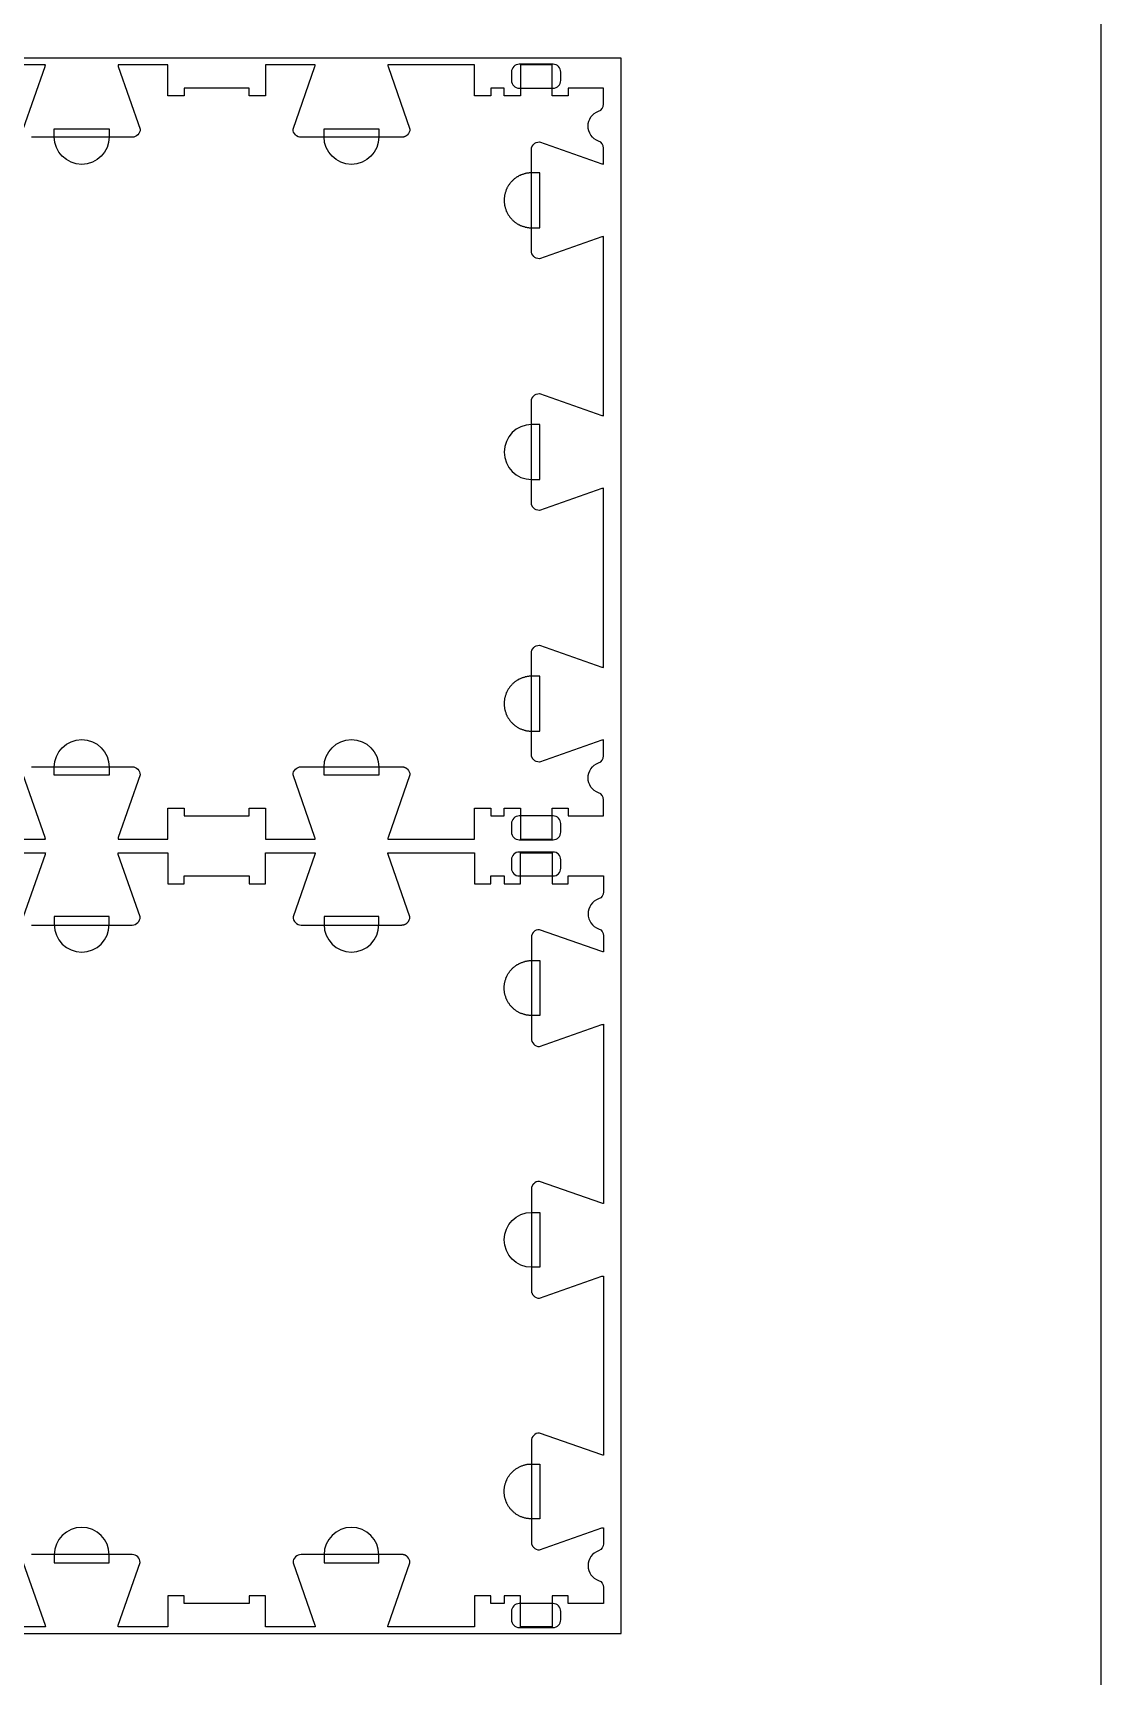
# Model space of a CAD drawing. Extents: x -4335 to -1151, y -10461 to -4867.
# Drawn here: x -1979 to -1151, y -6824 to -5552 of the extents above; entities that cross this region are included whole.
import ezdxf

# ---------------------------------------------------------------- set-up
doc = ezdxf.new("R2010")
doc.units = 0
for name, color, linetype in [('0_SHEET_SPRUCEPLY_2440X122', 1, 'CONTINUOUS'), ('4_ANYTOOL_CUTTHROUGH_OUTSI', 5, 'CONTINUOUS'), ('5_ANYTOOL_HALF_MILL_9MM_IN', 3, 'CONTINUOUS'), ('DONOTCUT', 18, 'CONTINUOUS')]:
    doc.layers.add(name, color=color, linetype=linetype)

msp = doc.modelspace()

# ---------------------------------------------------------------- linework, layer by layer
at = {"layer": '0_SHEET_SPRUCEPLY_2440X122'}
msp.add_lwpolyline([(-3962.9, -5571.2), (-3962.9, -6791.2), (-1522.9, -6791.2), (-1522.9, -5571.2)], close=True, dxfattribs=at)
at = {"layer": '4_ANYTOOL_CUTTHROUGH_OUTSI', "color": 5}
for points in [[(-1986, -5626.1), (-1969.1, -5577.8), (-1969.1, -5577.8, 0.061485), (-1968.9, -5576.5), (-1986.3, -5576.5)], [(-1979.7, -6120), (-1901.7, -6120, -0.414214), (-1895.5, -6126.2), (-1895.5, -6126.2), (-1912.4, -6174.6), (-1912.4, -6174.6, 0.061485), (-1912.6, -6176), (-1874, -6176), (-1874, -6152), (-1861.5, -6152), (-1861.5, -6158), (-1811, -6158), (-1811, -6152), (-1798.5, -6152), (-1798.5, -6176), (-1759.9, -6176), (-1759.9, -6176, 0.061485), (-1760.2, -6174.6), (-1777.1, -6126.3), (-1777.1, -6126.2), (-1777.1, -6126.2), (-1777.1, -6126.2, -0.414214), (-1770.8, -6120), (-1692.8, -6120), (-1692.7, -6120), (-1692.5, -6120), (-1692.4, -6120), (-1692.2, -6120), (-1692.1, -6120), (-1691.9, -6120), (-1691.8, -6120), (-1691.6, -6120.1), (-1691.5, -6120.1), (-1691.3, -6120.1), (-1691.2, -6120.2), (-1691, -6120.2), (-1690.9, -6120.3), (-1690.7, -6120.3), (-1690.6, -6120.4), (-1690.5, -6120.4), (-1690.3, -6120.5), (-1690.2, -6120.6), (-1690, -6120.6), (-1689.9, -6120.7), (-1689.8, -6120.8), (-1689.6, -6120.9), (-1689.5, -6120.9), (-1689.4, -6121), (-1689.2, -6121.1), (-1689.1, -6121.2), (-1689, -6121.3), (-1688.9, -6121.4), (-1688.8, -6121.5), (-1688.6, -6121.6), (-1688.5, -6121.7), (-1688.4, -6121.8, -0.198912), (-1686.6, -6126.2), (-1686.6, -6126.2), (-1686.6, -6126.3), (-1703.5, -6174.6), (-1703.5, -6174.6, 0.061485), (-1703.7, -6176), (-1636.5, -6176), (-1636.5, -6152), (-1624, -6152), (-1624, -6158), (-1613.5, -6158), (-1613.5, -6152), (-1601, -6152), (-1601, -6176), (-1576.5, -6176), (-1576.5, -6152), (-1564, -6152), (-1564, -6158), (-1536.5, -6158), (-1536.5, -6145.6), (-1536.5, -6145.6, 0.317837), (-1540.4, -6140.1, -0.707107), (-1540.4, -6117, 0.317837), (-1536.5, -6111.6), (-1536.5, -6099.2, 0.061485), (-1537.9, -6099.4), (-1586.2, -6116.3), (-1586.3, -6116.4), (-1586.3, -6116.4), (-1586.3, -6116.4, -0.198912), (-1590.7, -6114.5), (-1590.8, -6114.4), (-1590.9, -6114.3), (-1591, -6114.2), (-1591.1, -6114.1), (-1591.2, -6114), (-1591.3, -6113.8), (-1591.4, -6113.7), (-1591.5, -6113.6), (-1591.6, -6113.5), (-1591.7, -6113.3), (-1591.7, -6113.2), (-1591.8, -6113.1), (-1591.9, -6112.9), (-1591.9, -6112.8), (-1592, -6112.6), (-1592.1, -6112.5), (-1592.1, -6112.4), (-1592.2, -6112.2), (-1592.2, -6112.1), (-1592.3, -6111.9), (-1592.3, -6111.8), (-1592.4, -6111.6), (-1592.4, -6111.5), (-1592.4, -6111.3), (-1592.5, -6111.2), (-1592.5, -6111), (-1592.5, -6110.9), (-1592.5, -6110.7), (-1592.5, -6110.6), (-1592.5, -6110.4), (-1592.5, -6110.3), (-1592.5, -6110.1), (-1592.5, -6032.1, -0.414214), (-1586.3, -6025.9), (-1586.3, -6025.9), (-1586.2, -6025.9), (-1537.9, -6042.8), (-1537.9, -6042.8, 0.061485), (-1536.5, -6043), (-1536.5, -5904.3, 0.061485), (-1537.9, -5904.5), (-1586.3, -5921.5), (-1586.3, -5921.5), (-1586.3, -5921.5, -0.198912), (-1590.7, -5919.6), (-1590.8, -5919.5), (-1590.9, -5919.4), (-1591, -5919.3), (-1591.1, -5919.2), (-1591.2, -5919.1), (-1591.3, -5918.9), (-1591.4, -5918.8), (-1591.5, -5918.7), (-1591.6, -5918.6), (-1591.7, -5918.4), (-1591.7, -5918.3), (-1591.8, -5918.2), (-1591.9, -5918), (-1591.9, -5917.9), (-1592, -5917.7), (-1592.1, -5917.6), (-1592.1, -5917.5), (-1592.2, -5917.3), (-1592.2, -5917.2), (-1592.3, -5917), (-1592.3, -5916.9), (-1592.4, -5916.7), (-1592.4, -5916.6), (-1592.4, -5916.4), (-1592.5, -5916.3), (-1592.5, -5916.1), (-1592.5, -5916), (-1592.5, -5915.8), (-1592.5, -5915.7), (-1592.5, -5915.5), (-1592.5, -5915.4), (-1592.5, -5915.2), (-1592.5, -5837.2), (-1592.5, -5837.1), (-1592.5, -5836.9), (-1592.5, -5836.8), (-1592.5, -5836.6), (-1592.5, -5836.5), (-1592.5, -5836.3), (-1592.5, -5836.2), (-1592.4, -5836), (-1592.4, -5835.8), (-1592.4, -5835.7), (-1592.3, -5835.5), (-1592.3, -5835.4), (-1592.2, -5835.3), (-1592.2, -5835.1), (-1592.1, -5835), (-1592.1, -5834.8), (-1592, -5834.7), (-1591.9, -5834.5), (-1591.9, -5834.4), (-1591.8, -5834.3), (-1591.7, -5834.1), (-1591.7, -5834), (-1591.6, -5833.9), (-1591.5, -5833.7), (-1591.4, -5833.6), (-1591.3, -5833.5), (-1591.2, -5833.4), (-1591.1, -5833.2), (-1591, -5833.1), (-1590.9, -5833), (-1590.8, -5832.9), (-1590.7, -5832.8, -0.198912), (-1586.3, -5831), (-1586.3, -5831), (-1586.2, -5831), (-1537.9, -5847.9), (-1537.9, -5847.9, 0.061485), (-1536.5, -5848.1), (-1536.5, -5709.4, 0.061485), (-1537.9, -5709.6), (-1586.2, -5726.5), (-1586.3, -5726.6), (-1586.3, -5726.6), (-1586.3, -5726.6, -0.414214), (-1592.5, -5720.3), (-1592.5, -5642.3), (-1592.5, -5642.2), (-1592.5, -5642), (-1592.5, -5641.9), (-1592.5, -5641.7), (-1592.5, -5641.6), (-1592.5, -5641.4), (-1592.5, -5641.3), (-1592.4, -5641.1), (-1592.4, -5640.9), (-1592.4, -5640.8), (-1592.3, -5640.6), (-1592.3, -5640.5), (-1592.2, -5640.4), (-1592.2, -5640.2), (-1592.1, -5640.1), (-1592.1, -5639.9), (-1592, -5639.8), (-1591.9, -5639.6), (-1591.9, -5639.5), (-1591.8, -5639.4), (-1591.7, -5639.2), (-1591.7, -5639.1), (-1591.6, -5639), (-1591.5, -5638.8), (-1591.4, -5638.7), (-1591.3, -5638.6), (-1591.2, -5638.5), (-1591.1, -5638.3), (-1591, -5638.2), (-1590.9, -5638.1), (-1590.8, -5638), (-1590.7, -5637.9, -0.198912), (-1586.3, -5636.1), (-1586.3, -5636.1), (-1586.2, -5636.1), (-1537.9, -5653), (-1537.9, -5653, 0.061485), (-1536.5, -5653.2), (-1536.5, -5640.8, 0.317837), (-1540.4, -5635.4, -0.707107), (-1540.4, -5612.3, 0.317837), (-1536.5, -5606.9), (-1536.5, -5594.5), (-1564, -5594.5), (-1564, -5600.5), (-1576.5, -5600.5), (-1576.5, -5576.5), (-1601, -5576.5), (-1601, -5600.5), (-1613.5, -5600.5), (-1613.5, -5594.5), (-1624, -5594.5), (-1624, -5600.5), (-1636.5, -5600.5), (-1636.5, -5576.5), (-1703.7, -5576.5), (-1703.7, -5576.5, 0.061485), (-1703.5, -5577.8), (-1686.6, -5626.1), (-1686.6, -5626.2), (-1686.6, -5626.2), (-1686.6, -5626.2, -0.198912), (-1688.4, -5630.6), (-1688.5, -5630.7), (-1688.6, -5630.8), (-1688.8, -5630.9), (-1688.9, -5631), (-1689, -5631.1), (-1689.1, -5631.2), (-1689.2, -5631.3), (-1689.4, -5631.4), (-1689.5, -5631.5), (-1689.6, -5631.6), (-1689.8, -5631.6), (-1689.9, -5631.7), (-1690, -5631.8), (-1690.2, -5631.9), (-1690.3, -5631.9), (-1690.5, -5632), (-1690.6, -5632), (-1690.7, -5632.1), (-1690.9, -5632.1), (-1691, -5632.2), (-1691.2, -5632.2), (-1691.3, -5632.3), (-1691.5, -5632.3), (-1691.6, -5632.3), (-1691.8, -5632.4), (-1691.9, -5632.4), (-1692.1, -5632.4), (-1692.2, -5632.4), (-1692.4, -5632.4), (-1692.5, -5632.4), (-1692.7, -5632.5), (-1692.8, -5632.5), (-1770.8, -5632.5, -0.414214), (-1777.1, -5626.2), (-1777.1, -5626.2), (-1760.2, -5577.8), (-1760.2, -5577.8, 0.061485), (-1759.9, -5576.5), (-1798.5, -5576.5), (-1798.5, -5600.5), (-1811, -5600.5), (-1811, -5594.5), (-1861.5, -5594.5), (-1861.5, -5600.5), (-1874, -5600.5), (-1874, -5576.5), (-1912.6, -5576.5), (-1912.6, -5576.5, 0.061485), (-1912.4, -5577.8), (-1895.5, -5626.1), (-1895.5, -5626.2), (-1895.5, -5626.2), (-1895.5, -5626.2, -0.414214), (-1901.7, -5632.5), (-1979.7, -5632.5)], [(-2036, -6176), (-1968.9, -6176), (-1968.9, -6176, 0.061485), (-1969.1, -6174.6), (-1986, -6126.2)], [(-2036, -6186.5), (-1968.9, -6186.5), (-1968.9, -6186.5, -0.061485), (-1969.1, -6187.8), (-1986, -6236.1)], [(-1979.7, -6242.5), (-1901.7, -6242.5, 0.414214), (-1895.5, -6236.2), (-1895.5, -6236.2), (-1895.5, -6236.1), (-1912.4, -6187.8), (-1912.4, -6187.8, -0.061485), (-1912.6, -6186.5), (-1874, -6186.5), (-1874, -6210.5), (-1861.5, -6210.5), (-1861.5, -6204.5), (-1811, -6204.5), (-1811, -6210.5), (-1798.5, -6210.5), (-1798.5, -6186.5), (-1759.9, -6186.5), (-1759.9, -6186.5, -0.061485), (-1760.2, -6187.8), (-1777.1, -6236.1), (-1777.1, -6236.2), (-1777.1, -6236.2), (-1777.1, -6236.2, 0.414214), (-1770.8, -6242.5), (-1692.8, -6242.5), (-1692.7, -6242.5), (-1692.5, -6242.4), (-1692.4, -6242.4), (-1692.2, -6242.4), (-1692.1, -6242.4), (-1691.9, -6242.4), (-1691.8, -6242.4), (-1691.6, -6242.3), (-1691.5, -6242.3), (-1691.3, -6242.3), (-1691.2, -6242.2), (-1691, -6242.2), (-1690.9, -6242.1), (-1690.7, -6242.1), (-1690.6, -6242), (-1690.5, -6242), (-1690.3, -6241.9), (-1690.2, -6241.9), (-1690, -6241.8), (-1689.9, -6241.7), (-1689.8, -6241.6), (-1689.6, -6241.6), (-1689.5, -6241.5), (-1689.4, -6241.4), (-1689.2, -6241.3), (-1689.1, -6241.2), (-1689, -6241.1), (-1688.9, -6241), (-1688.8, -6240.9), (-1688.6, -6240.8), (-1688.5, -6240.7), (-1688.4, -6240.6, 0.198912), (-1686.6, -6236.2), (-1686.6, -6236.2), (-1686.6, -6236.1), (-1703.5, -6187.8), (-1703.5, -6187.8, -0.061485), (-1703.7, -6186.5), (-1636.5, -6186.5), (-1636.5, -6210.5), (-1624, -6210.5), (-1624, -6204.5), (-1613.5, -6204.5), (-1613.5, -6210.5), (-1601, -6210.5), (-1601, -6186.5), (-1576.5, -6186.5), (-1576.5, -6210.5), (-1564, -6210.5), (-1564, -6204.5), (-1536.5, -6204.5), (-1536.5, -6216.9), (-1536.5, -6216.9, -0.317837), (-1540.4, -6222.3, 0.707107), (-1540.4, -6245.4, -0.317837), (-1536.5, -6250.8), (-1536.5, -6263.2, -0.061485), (-1537.9, -6263), (-1586.2, -6246.1), (-1586.3, -6246.1), (-1586.3, -6246.1), (-1586.3, -6246.1, 0.198912), (-1590.7, -6247.9), (-1590.8, -6248), (-1590.9, -6248.1), (-1591, -6248.2), (-1591.1, -6248.3), (-1591.2, -6248.5), (-1591.3, -6248.6), (-1591.4, -6248.7), (-1591.5, -6248.8), (-1591.6, -6249), (-1591.7, -6249.1), (-1591.7, -6249.2), (-1591.8, -6249.4), (-1591.9, -6249.5), (-1591.9, -6249.6), (-1592, -6249.8), (-1592.1, -6249.9), (-1592.1, -6250.1), (-1592.2, -6250.2), (-1592.2, -6250.4), (-1592.3, -6250.5), (-1592.3, -6250.6), (-1592.4, -6250.8), (-1592.4, -6250.9), (-1592.4, -6251.1), (-1592.5, -6251.3), (-1592.5, -6251.4), (-1592.5, -6251.6), (-1592.5, -6251.7), (-1592.5, -6251.9), (-1592.5, -6252), (-1592.5, -6252.2), (-1592.5, -6252.3), (-1592.5, -6330.3, 0.414214), (-1586.3, -6336.6), (-1586.3, -6336.6), (-1586.2, -6336.5), (-1537.9, -6319.6), (-1537.9, -6319.6, -0.061485), (-1536.5, -6319.4), (-1536.5, -6458.1, -0.061485), (-1537.9, -6457.9), (-1586.3, -6441), (-1586.3, -6441), (-1586.3, -6441, 0.198912), (-1590.7, -6442.8), (-1590.8, -6442.9), (-1590.9, -6443), (-1591, -6443.1), (-1591.1, -6443.2), (-1591.2, -6443.4), (-1591.3, -6443.5), (-1591.4, -6443.6), (-1591.5, -6443.7), (-1591.6, -6443.9), (-1591.7, -6444), (-1591.7, -6444.1), (-1591.8, -6444.3), (-1591.9, -6444.4), (-1591.9, -6444.5), (-1592, -6444.7), (-1592.1, -6444.8), (-1592.1, -6445), (-1592.2, -6445.1), (-1592.2, -6445.3), (-1592.3, -6445.4), (-1592.3, -6445.5), (-1592.4, -6445.7), (-1592.4, -6445.8), (-1592.4, -6446), (-1592.5, -6446.2), (-1592.5, -6446.3), (-1592.5, -6446.5), (-1592.5, -6446.6), (-1592.5, -6446.8), (-1592.5, -6446.9), (-1592.5, -6447.1), (-1592.5, -6447.2), (-1592.5, -6525.2), (-1592.5, -6525.4), (-1592.5, -6525.5), (-1592.5, -6525.7), (-1592.5, -6525.8), (-1592.5, -6526), (-1592.5, -6526.1), (-1592.5, -6526.3), (-1592.4, -6526.4), (-1592.4, -6526.6), (-1592.4, -6526.7), (-1592.3, -6526.9), (-1592.3, -6527), (-1592.2, -6527.2), (-1592.2, -6527.3), (-1592.1, -6527.5), (-1592.1, -6527.6), (-1592, -6527.7), (-1591.9, -6527.9), (-1591.9, -6528), (-1591.8, -6528.2), (-1591.7, -6528.3), (-1591.7, -6528.4), (-1591.6, -6528.6), (-1591.5, -6528.7), (-1591.4, -6528.8), (-1591.3, -6528.9), (-1591.2, -6529.1), (-1591.1, -6529.2), (-1591, -6529.3), (-1590.9, -6529.4), (-1590.8, -6529.5), (-1590.7, -6529.6, 0.198912), (-1586.3, -6531.5), (-1586.3, -6531.5), (-1586.2, -6531.4), (-1537.9, -6514.5), (-1537.9, -6514.5, -0.061485), (-1536.5, -6514.3), (-1536.5, -6653, -0.061485), (-1537.9, -6652.8), (-1586.2, -6635.9), (-1586.3, -6635.9), (-1586.3, -6635.9), (-1586.3, -6635.9, 0.414214), (-1592.5, -6642.1), (-1592.5, -6720.1), (-1592.5, -6720.3), (-1592.5, -6720.4), (-1592.5, -6720.6), (-1592.5, -6720.7), (-1592.5, -6720.9), (-1592.5, -6721), (-1592.5, -6721.2), (-1592.4, -6721.3), (-1592.4, -6721.5), (-1592.4, -6721.6), (-1592.3, -6721.8), (-1592.3, -6721.9), (-1592.2, -6722.1), (-1592.2, -6722.2), (-1592.1, -6722.4), (-1592.1, -6722.5), (-1592, -6722.6), (-1591.9, -6722.8), (-1591.9, -6722.9), (-1591.8, -6723.1), (-1591.7, -6723.2), (-1591.7, -6723.3), (-1591.6, -6723.5), (-1591.5, -6723.6), (-1591.4, -6723.7), (-1591.3, -6723.8), (-1591.2, -6724), (-1591.1, -6724.1), (-1591, -6724.2), (-1590.9, -6724.3), (-1590.8, -6724.4), (-1590.7, -6724.5, 0.198912), (-1586.3, -6726.4), (-1586.3, -6726.4), (-1537.9, -6709.4), (-1537.9, -6709.4, -0.061485), (-1536.5, -6709.2), (-1536.5, -6721.6, -0.317837), (-1540.4, -6727, 0.707107), (-1540.4, -6750.1, -0.317837), (-1536.5, -6755.6), (-1536.5, -6768), (-1564, -6768), (-1564, -6762), (-1576.5, -6762), (-1576.5, -6786), (-1601, -6786), (-1601, -6762), (-1613.5, -6762), (-1613.5, -6768), (-1624, -6768), (-1624, -6762), (-1636.5, -6762), (-1636.5, -6786), (-1703.7, -6786), (-1703.7, -6786, -0.061485), (-1703.5, -6784.6), (-1686.6, -6736.3), (-1686.6, -6736.2), (-1686.6, -6736.2), (-1686.6, -6736.2, 0.198912), (-1688.4, -6731.8), (-1688.5, -6731.7), (-1688.6, -6731.6), (-1688.8, -6731.5), (-1688.9, -6731.4), (-1689, -6731.3), (-1689.1, -6731.2), (-1689.2, -6731.1), (-1689.4, -6731), (-1689.5, -6730.9), (-1689.6, -6730.9), (-1689.8, -6730.8), (-1689.9, -6730.7), (-1690, -6730.6), (-1690.2, -6730.6), (-1690.3, -6730.5), (-1690.5, -6730.4), (-1690.6, -6730.4), (-1690.7, -6730.3), (-1690.9, -6730.3), (-1691, -6730.2), (-1691.2, -6730.2), (-1691.3, -6730.1), (-1691.5, -6730.1), (-1691.6, -6730.1), (-1691.8, -6730), (-1691.9, -6730), (-1692.1, -6730), (-1692.2, -6730), (-1692.4, -6730), (-1692.5, -6730), (-1692.7, -6730), (-1692.8, -6730), (-1770.8, -6730, 0.414214), (-1777.1, -6736.2), (-1777.1, -6736.2), (-1777.1, -6736.3), (-1760.2, -6784.6), (-1760.2, -6784.6, -0.061485), (-1759.9, -6786), (-1798.5, -6786), (-1798.5, -6762), (-1811, -6762), (-1811, -6768), (-1861.5, -6768), (-1861.5, -6762), (-1874, -6762), (-1874, -6786), (-1912.6, -6786), (-1912.6, -6786, -0.061485), (-1912.4, -6784.6), (-1895.5, -6736.2), (-1895.5, -6736.2), (-1895.5, -6736.2, 0.414214), (-1901.7, -6730), (-1979.7, -6730)], [(-1986, -6736.3), (-1969.1, -6784.6), (-1969.1, -6784.6, -0.061485), (-1968.9, -6786), (-1986.3, -6786)]]:
    msp.add_lwpolyline(points, format="xyb", dxfattribs=at)
at = {"layer": '5_ANYTOOL_HALF_MILL_9MM_IN', "color": 3}
for points in [[(-1601.9, -5576, 0.414214), (-1607.9, -5582), (-1607.9, -5588.5, 0.414214), (-1601.9, -5594.5), (-1575.7, -5594.5, 0.414214), (-1569.7, -5588.5), (-1569.7, -5582, 0.414214), (-1575.7, -5576)], [(-1919.5, -5632.2, -1), (-1962, -5632.2), (-1962, -5632), (-1962, -5626), (-1919.5, -5626), (-1919.5, -5632), (-1919.5, -5632.2)], [(-1710.6, -5632.2, -1), (-1753.1, -5632.2), (-1753.1, -5632), (-1753.1, -5626), (-1710.6, -5626), (-1710.6, -5632), (-1710.6, -5632.2)], [(-1592.3, -5855, 1), (-1592.3, -5897.5), (-1592, -5897.5), (-1586, -5897.5), (-1586, -5855), (-1592, -5855), (-1592.3, -5855)], [(-1962, -6120.2, -1), (-1919.5, -6120.2), (-1919.5, -6120.5), (-1919.5, -6126.5), (-1962, -6126.5), (-1962, -6120.5), (-1962, -6120.2)], [(-1753.1, -6120.2, -1), (-1710.6, -6120.2), (-1710.6, -6120.5), (-1710.6, -6126.5), (-1753.1, -6126.5), (-1753.1, -6120.5), (-1753.1, -6120.2)], [(-1601.9, -6158, 0.414214), (-1607.9, -6164), (-1607.9, -6170.5, 0.414214), (-1601.9, -6176.5), (-1575.7, -6176.5, 0.414214), (-1569.7, -6170.5), (-1569.7, -6164, 0.414214), (-1575.7, -6158)], [(-1601.9, -6186, 0.414214), (-1607.9, -6192), (-1607.9, -6198.5, 0.414214), (-1601.9, -6204.5), (-1575.7, -6204.5, 0.414214), (-1569.7, -6198.5), (-1569.7, -6192, 0.414214), (-1575.7, -6186)], [(-1962, -6242.2, 1), (-1919.5, -6242.2), (-1919.5, -6242), (-1919.5, -6236), (-1962, -6236), (-1962, -6242), (-1962, -6242.2)], [(-1753.1, -6242.2, 1), (-1710.6, -6242.2), (-1710.6, -6242), (-1710.6, -6236), (-1753.1, -6236), (-1753.1, -6242), (-1753.1, -6242.2)], [(-1592.3, -6507.5, -1), (-1592.3, -6465), (-1592, -6465), (-1586, -6465), (-1586, -6507.5), (-1592, -6507.5), (-1592.3, -6507.5)], [(-1919.5, -6730.2, 1), (-1962, -6730.2), (-1962, -6730.5), (-1962, -6736.5), (-1919.5, -6736.5), (-1919.5, -6730.5), (-1919.5, -6730.2)], [(-1710.6, -6730.2, 1), (-1753.1, -6730.2), (-1753.1, -6730.5), (-1753.1, -6736.5), (-1710.6, -6736.5), (-1710.6, -6730.5), (-1710.6, -6730.2)], [(-1601.9, -6768, 0.414214), (-1607.9, -6774), (-1607.9, -6780.5, 0.414214), (-1601.9, -6786.5), (-1575.7, -6786.5, 0.414214), (-1569.7, -6780.5), (-1569.7, -6774, 0.414214), (-1575.7, -6768)]]:
    msp.add_lwpolyline(points, format="xyb", close=True, dxfattribs=at)
for points in [[(-1592.3, -5660.1), (-1592.8, -5660.1), (-1593.2, -5660.1), (-1593.7, -5660.1), (-1594.2, -5660.1), (-1594.7, -5660.2), (-1595.2, -5660.3), (-1595.7, -5660.3), (-1596.2, -5660.4), (-1596.7, -5660.5), (-1597.2, -5660.6), (-1597.6, -5660.7), (-1598.1, -5660.9), (-1598.6, -5661), (-1599.1, -5661.2), (-1599.6, -5661.4), (-1600.1, -5661.5), (-1600.6, -5661.7), (-1601.1, -5662), (-1601.6, -5662.2), (-1602.1, -5662.4), (-1602.5, -5662.7), (-1603, -5663), (-1603.5, -5663.2), (-1603.9, -5663.5), (-1604.4, -5663.8), (-1604.8, -5664.1), (-1605.3, -5664.5), (-1605.7, -5664.8), (-1606.1, -5665.2), (-1606.5, -5665.5), (-1606.9, -5665.9), (-1607.3, -5666.3), (-1607.7, -5666.7), (-1608.1, -5667.1), (-1608.4, -5667.5), (-1608.8, -5667.9), (-1609.1, -5668.3), (-1609.5, -5668.8), (-1609.8, -5669.2), (-1610.1, -5669.7), (-1610.4, -5670.1), (-1610.7, -5670.6), (-1610.9, -5671.1), (-1611.2, -5671.5), (-1611.4, -5672), (-1611.6, -5672.5), (-1611.9, -5673), (-1612.1, -5673.5), (-1612.2, -5674), (-1612.4, -5674.5), (-1612.6, -5675), (-1612.7, -5675.5), (-1612.9, -5676), (-1613, -5676.5), (-1613.1, -5676.9), (-1613.2, -5677.4), (-1613.3, -5677.9), (-1613.3, -5678.4), (-1613.4, -5678.9), (-1613.5, -5679.4), (-1613.5, -5679.9), (-1613.5, -5680.4), (-1613.5, -5680.8), (-1613.5, -5681.3), (-1613.5, -5681.8), (-1613.5, -5682.3), (-1613.5, -5682.7), (-1613.5, -5683.2), (-1613.4, -5683.7), (-1613.3, -5684.2), (-1613.3, -5684.7), (-1613.2, -5685.2), (-1613.1, -5685.7), (-1613, -5686.2), (-1612.9, -5686.7), (-1612.7, -5687.2), (-1612.6, -5687.6), (-1612.4, -5688.1), (-1612.2, -5688.6), (-1612.1, -5689.1), (-1611.9, -5689.6), (-1611.6, -5690.1), (-1611.4, -5690.6), (-1611.2, -5691.1), (-1610.9, -5691.5), (-1610.7, -5692), (-1610.4, -5692.5), (-1610.1, -5692.9), (-1609.8, -5693.4), (-1609.5, -5693.8), (-1609.1, -5694.3), (-1608.8, -5694.7), (-1608.4, -5695.1), (-1608.1, -5695.5), (-1607.7, -5695.9), (-1607.3, -5696.3), (-1606.9, -5696.7), (-1606.5, -5697.1), (-1606.1, -5697.5), (-1605.7, -5697.8), (-1605.3, -5698.1), (-1604.8, -5698.5), (-1604.4, -5698.8), (-1603.9, -5699.1), (-1603.5, -5699.4), (-1603, -5699.7), (-1602.5, -5699.9), (-1602.1, -5700.2), (-1601.6, -5700.4), (-1601.1, -5700.7), (-1600.6, -5700.9), (-1600.1, -5701.1), (-1599.6, -5701.3), (-1599.1, -5701.4), (-1598.6, -5701.6), (-1598.1, -5701.7), (-1597.6, -5701.9), (-1597.2, -5702), (-1596.7, -5702.1), (-1596.2, -5702.2), (-1595.7, -5702.3), (-1595.2, -5702.4), (-1594.7, -5702.4), (-1594.2, -5702.5), (-1593.7, -5702.5), (-1593.2, -5702.5), (-1592.8, -5702.6), (-1592.3, -5702.6), (-1592, -5702.6), (-1586, -5702.6), (-1586, -5660.1), (-1592, -5660.1), (-1592.3, -5660.1)], [(-1592.3, -6049.9), (-1592.8, -6049.9), (-1593.2, -6049.9), (-1593.7, -6049.9), (-1594.2, -6049.9), (-1594.7, -6050), (-1595.2, -6050.1), (-1595.7, -6050.1), (-1596.2, -6050.2), (-1596.7, -6050.3), (-1597.2, -6050.4), (-1597.6, -6050.5), (-1598.1, -6050.7), (-1598.6, -6050.8), (-1599.1, -6051), (-1599.6, -6051.2), (-1600.1, -6051.3), (-1600.6, -6051.5), (-1601.1, -6051.8), (-1601.6, -6052), (-1602.1, -6052.2), (-1602.5, -6052.5), (-1603, -6052.8), (-1603.5, -6053), (-1603.9, -6053.3), (-1604.4, -6053.6), (-1604.8, -6053.9), (-1605.3, -6054.3), (-1605.7, -6054.6), (-1606.1, -6055), (-1606.5, -6055.3), (-1606.9, -6055.7), (-1607.3, -6056.1), (-1607.7, -6056.5), (-1608.1, -6056.9), (-1608.4, -6057.3), (-1608.8, -6057.7), (-1609.1, -6058.1), (-1609.5, -6058.6), (-1609.8, -6059), (-1610.1, -6059.5), (-1610.4, -6059.9), (-1610.7, -6060.4), (-1610.9, -6060.9), (-1611.2, -6061.3), (-1611.4, -6061.8), (-1611.6, -6062.3), (-1611.9, -6062.8), (-1612.1, -6063.3), (-1612.2, -6063.8), (-1612.4, -6064.3), (-1612.6, -6064.8), (-1612.7, -6065.3), (-1612.9, -6065.8), (-1613, -6066.3), (-1613.1, -6066.7), (-1613.2, -6067.2), (-1613.3, -6067.7), (-1613.3, -6068.2), (-1613.4, -6068.7), (-1613.5, -6069.2), (-1613.5, -6069.7), (-1613.5, -6070.2), (-1613.5, -6070.6), (-1613.5, -6071.1), (-1613.5, -6071.6), (-1613.5, -6072.1), (-1613.5, -6072.5), (-1613.5, -6073), (-1613.4, -6073.5), (-1613.3, -6074), (-1613.3, -6074.5), (-1613.2, -6075), (-1613.1, -6075.5), (-1613, -6076), (-1612.9, -6076.5), (-1612.7, -6077), (-1612.6, -6077.4), (-1612.4, -6077.9), (-1612.2, -6078.4), (-1612.1, -6078.9), (-1611.9, -6079.4), (-1611.6, -6079.9), (-1611.4, -6080.4), (-1611.2, -6080.9), (-1610.9, -6081.3), (-1610.7, -6081.8), (-1610.4, -6082.3), (-1610.1, -6082.7), (-1609.8, -6083.2), (-1609.5, -6083.6), (-1609.1, -6084.1), (-1608.8, -6084.5), (-1608.4, -6084.9), (-1608.1, -6085.3), (-1607.7, -6085.7), (-1607.3, -6086.1), (-1606.9, -6086.5), (-1606.5, -6086.9), (-1606.1, -6087.3), (-1605.7, -6087.6), (-1605.3, -6087.9), (-1604.8, -6088.3), (-1604.4, -6088.6), (-1603.9, -6088.9), (-1603.5, -6089.2), (-1603, -6089.5), (-1602.5, -6089.7), (-1602.1, -6090), (-1601.6, -6090.2), (-1601.1, -6090.5), (-1600.6, -6090.7), (-1600.1, -6090.9), (-1599.6, -6091.1), (-1599.1, -6091.2), (-1598.6, -6091.4), (-1598.1, -6091.5), (-1597.6, -6091.7), (-1597.2, -6091.8), (-1596.7, -6091.9), (-1596.2, -6092), (-1595.7, -6092.1), (-1595.2, -6092.2), (-1594.7, -6092.2), (-1594.2, -6092.3), (-1593.7, -6092.3), (-1593.2, -6092.3), (-1592.8, -6092.4), (-1592.3, -6092.4), (-1592, -6092.4), (-1586, -6092.4), (-1586, -6049.9), (-1592, -6049.9), (-1592.3, -6049.9)], [(-1592.3, -6312.6), (-1592.8, -6312.6), (-1593.2, -6312.5), (-1593.7, -6312.5), (-1594.2, -6312.5), (-1594.7, -6312.4), (-1595.2, -6312.4), (-1595.7, -6312.3), (-1596.2, -6312.2), (-1596.7, -6312.1), (-1597.2, -6312), (-1597.6, -6311.9), (-1598.1, -6311.7), (-1598.6, -6311.6), (-1599.1, -6311.4), (-1599.6, -6311.3), (-1600.1, -6311.1), (-1600.6, -6310.9), (-1601.1, -6310.7), (-1601.6, -6310.4), (-1602.1, -6310.2), (-1602.5, -6309.9), (-1603, -6309.7), (-1603.5, -6309.4), (-1603.9, -6309.1), (-1604.4, -6308.8), (-1604.8, -6308.5), (-1605.3, -6308.1), (-1605.7, -6307.8), (-1606.1, -6307.5), (-1606.5, -6307.1), (-1606.9, -6306.7), (-1607.3, -6306.3), (-1607.7, -6305.9), (-1608.1, -6305.5), (-1608.4, -6305.1), (-1608.8, -6304.7), (-1609.1, -6304.3), (-1609.5, -6303.8), (-1609.8, -6303.4), (-1610.1, -6302.9), (-1610.4, -6302.5), (-1610.7, -6302), (-1610.9, -6301.5), (-1611.2, -6301.1), (-1611.4, -6300.6), (-1611.6, -6300.1), (-1611.9, -6299.6), (-1612.1, -6299.1), (-1612.2, -6298.6), (-1612.4, -6298.1), (-1612.6, -6297.6), (-1612.7, -6297.2), (-1612.9, -6296.7), (-1613, -6296.2), (-1613.1, -6295.7), (-1613.2, -6295.2), (-1613.3, -6294.7), (-1613.3, -6294.2), (-1613.4, -6293.7), (-1613.5, -6293.2), (-1613.5, -6292.7), (-1613.5, -6292.3), (-1613.5, -6291.8), (-1613.5, -6291.3), (-1613.5, -6290.8), (-1613.5, -6290.4), (-1613.5, -6289.9), (-1613.5, -6289.4), (-1613.4, -6288.9), (-1613.3, -6288.4), (-1613.3, -6287.9), (-1613.2, -6287.4), (-1613.1, -6286.9), (-1613, -6286.5), (-1612.9, -6286), (-1612.7, -6285.5), (-1612.6, -6285), (-1612.4, -6284.5), (-1612.2, -6284), (-1612.1, -6283.5), (-1611.9, -6283), (-1611.6, -6282.5), (-1611.4, -6282), (-1611.2, -6281.5), (-1610.9, -6281.1), (-1610.7, -6280.6), (-1610.4, -6280.1), (-1610.1, -6279.7), (-1609.8, -6279.2), (-1609.5, -6278.8), (-1609.1, -6278.3), (-1608.8, -6277.9), (-1608.4, -6277.5), (-1608.1, -6277.1), (-1607.7, -6276.7), (-1607.3, -6276.3), (-1606.9, -6275.9), (-1606.5, -6275.5), (-1606.1, -6275.2), (-1605.7, -6274.8), (-1605.3, -6274.5), (-1604.8, -6274.1), (-1604.4, -6273.8), (-1603.9, -6273.5), (-1603.5, -6273.2), (-1603, -6273), (-1602.5, -6272.7), (-1602.1, -6272.4), (-1601.6, -6272.2), (-1601.1, -6272), (-1600.6, -6271.7), (-1600.1, -6271.5), (-1599.6, -6271.4), (-1599.1, -6271.2), (-1598.6, -6271), (-1598.1, -6270.9), (-1597.6, -6270.7), (-1597.2, -6270.6), (-1596.7, -6270.5), (-1596.2, -6270.4), (-1595.7, -6270.3), (-1595.2, -6270.3), (-1594.7, -6270.2), (-1594.2, -6270.1), (-1593.7, -6270.1), (-1593.2, -6270.1), (-1592.8, -6270.1), (-1592.3, -6270.1), (-1592, -6270.1), (-1586, -6270.1), (-1586, -6312.6), (-1592, -6312.6), (-1592.3, -6312.6)], [(-1592.3, -6702.4), (-1592.8, -6702.4), (-1593.2, -6702.3), (-1593.7, -6702.3), (-1594.2, -6702.3), (-1594.7, -6702.2), (-1595.2, -6702.2), (-1595.7, -6702.1), (-1596.2, -6702), (-1596.7, -6701.9), (-1597.2, -6701.8), (-1597.6, -6701.7), (-1598.1, -6701.5), (-1598.6, -6701.4), (-1599.1, -6701.2), (-1599.6, -6701.1), (-1600.1, -6700.9), (-1600.6, -6700.7), (-1601.1, -6700.5), (-1601.6, -6700.2), (-1602.1, -6700), (-1602.5, -6699.7), (-1603, -6699.5), (-1603.5, -6699.2), (-1603.9, -6698.9), (-1604.4, -6698.6), (-1604.8, -6698.3), (-1605.3, -6697.9), (-1605.7, -6697.6), (-1606.1, -6697.3), (-1606.5, -6696.9), (-1606.9, -6696.5), (-1607.3, -6696.1), (-1607.7, -6695.7), (-1608.1, -6695.3), (-1608.4, -6694.9), (-1608.8, -6694.5), (-1609.1, -6694.1), (-1609.5, -6693.6), (-1609.8, -6693.2), (-1610.1, -6692.7), (-1610.4, -6692.3), (-1610.7, -6691.8), (-1610.9, -6691.3), (-1611.2, -6690.9), (-1611.4, -6690.4), (-1611.6, -6689.9), (-1611.9, -6689.4), (-1612.1, -6688.9), (-1612.2, -6688.4), (-1612.4, -6687.9), (-1612.6, -6687.4), (-1612.7, -6687), (-1612.9, -6686.5), (-1613, -6686), (-1613.1, -6685.5), (-1613.2, -6685), (-1613.3, -6684.5), (-1613.3, -6684), (-1613.4, -6683.5), (-1613.5, -6683), (-1613.5, -6682.5), (-1613.5, -6682.1), (-1613.5, -6681.6), (-1613.5, -6681.1), (-1613.5, -6680.6), (-1613.5, -6680.2), (-1613.5, -6679.7), (-1613.5, -6679.2), (-1613.4, -6678.7), (-1613.3, -6678.2), (-1613.3, -6677.7), (-1613.2, -6677.2), (-1613.1, -6676.7), (-1613, -6676.3), (-1612.9, -6675.8), (-1612.7, -6675.3), (-1612.6, -6674.8), (-1612.4, -6674.3), (-1612.2, -6673.8), (-1612.1, -6673.3), (-1611.9, -6672.8), (-1611.6, -6672.3), (-1611.4, -6671.8), (-1611.2, -6671.3), (-1610.9, -6670.9), (-1610.7, -6670.4), (-1610.4, -6669.9), (-1610.1, -6669.5), (-1609.8, -6669), (-1609.5, -6668.6), (-1609.1, -6668.1), (-1608.8, -6667.7), (-1608.4, -6667.3), (-1608.1, -6666.9), (-1607.7, -6666.5), (-1607.3, -6666.1), (-1606.9, -6665.7), (-1606.5, -6665.3), (-1606.1, -6665), (-1605.7, -6664.6), (-1605.3, -6664.3), (-1604.8, -6663.9), (-1604.4, -6663.6), (-1603.9, -6663.3), (-1603.5, -6663), (-1603, -6662.8), (-1602.5, -6662.5), (-1602.1, -6662.2), (-1601.6, -6662), (-1601.1, -6661.8), (-1600.6, -6661.5), (-1600.1, -6661.3), (-1599.6, -6661.2), (-1599.1, -6661), (-1598.6, -6660.8), (-1598.1, -6660.7), (-1597.6, -6660.5), (-1597.2, -6660.4), (-1596.7, -6660.3), (-1596.2, -6660.2), (-1595.7, -6660.1), (-1595.2, -6660.1), (-1594.7, -6660), (-1594.2, -6659.9), (-1593.7, -6659.9), (-1593.2, -6659.9), (-1592.8, -6659.9), (-1592.3, -6659.9), (-1592, -6659.9), (-1586, -6659.9), (-1586, -6702.4), (-1592, -6702.4), (-1592.3, -6702.4)]]:
    msp.add_lwpolyline(points, close=True, dxfattribs=at)
at = {"layer": 'DONOTCUT'}
msp.add_lwpolyline([(-4334.6, -10460.6), (-1151.2, -10460.6), (-1151.2, -4867.2), (-4334.6, -4867.2)], close=True, dxfattribs=at)

doc.saveas('drawing.dxf')
